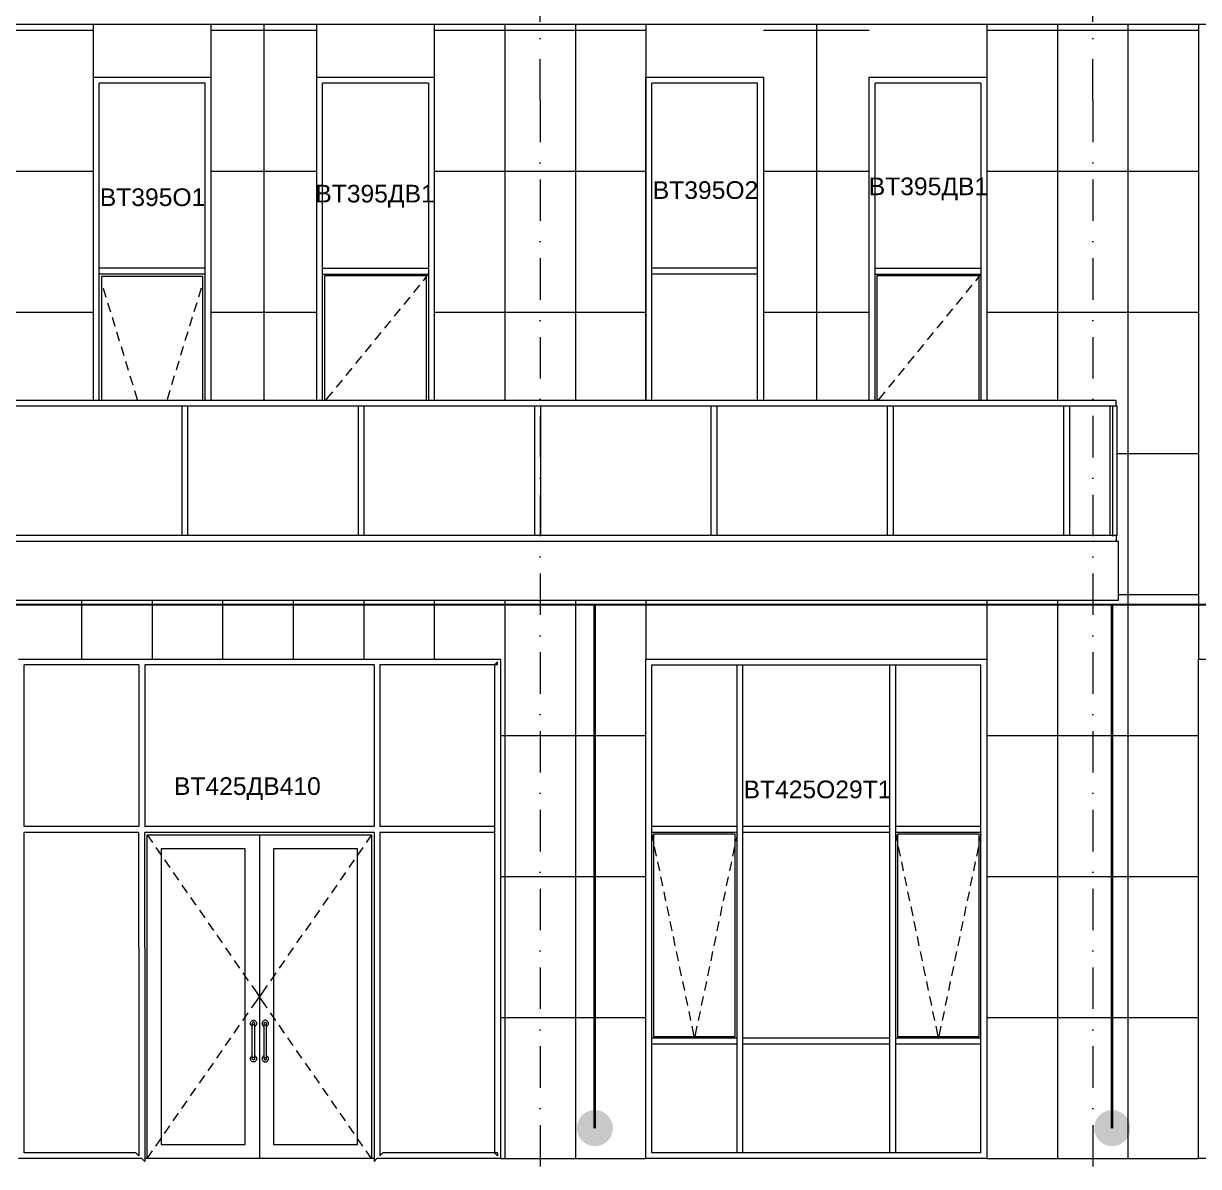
# Model space of a CAD drawing. Header units: millimetres. Extents: x 1499747 to 4230374, y -28481 to 441852.
# Drawn here: x 2544835 to 2554829, y 284846 to 294569 of the extents above; entities that cross this region are included whole.
import ezdxf
from ezdxf.xclip import XClip

# ---------------------------------------------------------------- set-up
doc = ezdxf.new("R2010")
doc.units = ezdxf.units.MM
doc.header["$MEASUREMENT"] = 0
doc.header["$XCLIPFRAME"] = 0
doc.linetypes.add('Штрихпунктирная', pattern=[670.277762, 352.777767, -176.388884, 0, -141.111112])
for name, color, linetype, lineweight in [('1 Фасад_42_Витраж где быссейн_Ном._пера__1_Ном._пера__7', 7, 'Continuous', 18), ('1 Фасад_42_Витражные окна_Ном._пера__1_Ном._пера__7', 7, 'Continuous', 18), ('1 Фасад_42_Витражные окна_Ном._пера__20_Ном._пера__1', 1, 'Continuous', 18), ('1 Фасад_42_Витражные окна_Ном._пера__92_Ном._пера__233', 233, 'Continuous', 18), ('1 Фасад_42_Выступы_Ном._пера__1_Ном._пера__7', 7, 'Continuous', 18), ('1 Фасад_42_Выступы_Ном._пера__62_Ном._пера__253', 252, 'Continuous', 18), ('1 Фасад_42_Отделка керамика_Ном._пера__19_Ном._пера__255', 255, 'Continuous', 18), ('1 Фасад_42_Отделка керамика_Ном._пера__1_Ном._пера__7', 7, 'Continuous', 18), ('1 Фасад_42_Сетка кладки_Ном._пера__62_Ном._пера__253', 252, 'Continuous', 18), ('1 Фасад_42_Элемент Модели - Оси_Ном._пера__2_Ном._пера__8', 8, 'Continuous', 18), ('Кабель 2x4mm', 200, 'Continuous', 30), ('Кабель 2х6 mm', 150, 'Continuous', 30)]:
    doc.layers.add(name, color=color, linetype=linetype, lineweight=lineweight)
doc.styles.add('СГЕНЕРИР_СТИЛЬ_2', font='arial.ttf')

# ---------------------------------------------------------------- blocks, each defined once
blk = doc.blocks.new('Чертеж_5_42', base_point=(1557140.5, 9891.3))
at = {"layer": '1 Фасад_42_Витраж где быссейн_Ном._пера__1_Ном._пера__7', "color": 252, "linetype": 'Continuous', "true_color": 0x939598}
for p, q in [((1540020.6, 16341.3), (1538520.6, 16341.3)), ((1539995.6, 16291.3), (1538545.6, 16291.3)), ((1540020.6, 16291.3), (1539995.6, 16291.3)), ((1539995.6, 15191.3), (1539995.6, 16291.3)), ((1541520.6, 16341.3), (1540020.6, 16341.3)), ((1540045.6, 16291.3), (1540020.6, 16291.3)), ((1541495.6, 16291.3), (1540045.6, 16291.3)), ((1540045.6, 15191.3), (1540045.6, 16291.3)), ((1541520.6, 16291.3), (1541495.6, 16291.3)), ((1541495.6, 15191.3), (1541495.6, 16291.3)), ((1543020.6, 16341.3), (1541520.6, 16341.3)), ((1541545.6, 16291.3), (1541520.6, 16291.3)), ((1542995.6, 16291.3), (1541545.6, 16291.3)), ((1541545.6, 15191.3), (1541545.6, 16291.3)), ((1543020.6, 16291.3), (1542995.6, 16291.3)), ((1542995.6, 15191.3), (1542995.6, 16291.3)), ((1544520.6, 16341.3), (1543020.6, 16341.3)), ((1543045.6, 16291.3), (1543020.6, 16291.3)), ((1544495.6, 16291.3), (1543045.6, 16291.3)), ((1543045.6, 15191.3), (1543045.6, 16291.3)), ((1544520.6, 16291.3), (1544495.6, 16291.3)), ((1544495.6, 15191.3), (1544495.6, 16291.3)), ((1546020.6, 16341.3), (1544520.6, 16341.3)), ((1544545.6, 16291.3), (1544520.6, 16291.3)), ((1545995.6, 16291.3), (1544545.6, 16291.3)), ((1544545.6, 15191.3), (1544545.6, 16291.3)), ((1546020.6, 16291.3), (1545995.6, 16291.3)), ((1545995.6, 15191.3), (1545995.6, 16291.3)), ((1547520.6, 16341.3), (1546020.6, 16341.3)), ((1546045.6, 16291.3), (1546020.6, 16291.3)), ((1547495.6, 16291.3), (1546045.6, 16291.3)), ((1546045.6, 15191.3), (1546045.6, 16291.3)), ((1547520.6, 16291.3), (1547495.6, 16291.3)), ((1547495.6, 15191.3), (1547495.6, 16291.3)), ((1547940.5, 16341.3), (1547520.6, 16341.3)), ((1547545.6, 16291.3), (1547520.6, 16291.3)), ((1547905.1, 16291.3), (1547545.6, 16291.3)), ((1547545.6, 15191.3), (1547545.6, 16291.3)), ((1547885.1, 16291.3), (1547885.1, 15191.3)), ((1547912.5, 16291.3), (1547905.1, 16291.3)), ((1547920, 16291.3), (1547912.5, 16291.3)), ((1547912.5, 15191.3), (1547912.5, 16291.3)), ((1547940.5, 16291.3), (1547920, 16291.3)), ((1547940.5, 16291.3), (1547940.5, 16341.3)), ((1547947.9, 16291.3), (1547940.5, 16291.3)), ((1547947.9, 15191.3), (1547947.9, 16291.3)), ((1539995.6, 15191.3), (1538545.6, 15191.3)), ((1540020.6, 15191.3), (1539995.6, 15191.3)), ((1540045.6, 15191.3), (1540020.6, 15191.3)), ((1541495.6, 15191.3), (1540045.6, 15191.3)), ((1541520.6, 15191.3), (1541495.6, 15191.3)), ((1541545.6, 15191.3), (1541520.6, 15191.3)), ((1542995.6, 15191.3), (1541545.6, 15191.3)), ((1543020.6, 15191.3), (1542995.6, 15191.3)), ((1543045.6, 15191.3), (1543020.6, 15191.3)), ((1544495.6, 15191.3), (1543045.6, 15191.3)), ((1544520.6, 15191.3), (1544495.6, 15191.3)), ((1544545.6, 15191.3), (1544520.6, 15191.3)), ((1545995.6, 15191.3), (1544545.6, 15191.3)), ((1546020.6, 15191.3), (1545995.6, 15191.3)), ((1546045.6, 15191.3), (1546020.6, 15191.3)), ((1547495.6, 15191.3), (1546045.6, 15191.3)), ((1547520.6, 15191.3), (1547495.6, 15191.3)), ((1547545.6, 15191.3), (1547520.6, 15191.3)), ((1547905.1, 15191.3), (1547545.6, 15191.3)), ((1547905.1, 15191.3), (1547912.5, 15191.3)), ((1547912.5, 15191.3), (1547920, 15191.3)), ((1547940.5, 15191.3), (1547920, 15191.3)), ((1547940.5, 15191.3), (1547940.5, 15141.3)), ((1547940.5, 15191.3), (1547947.9, 15191.3))]:
    blk.add_line(p, q, dxfattribs=at)
at = {"layer": '1 Фасад_42_Витражные окна_Ном._пера__1_Ном._пера__7', "color": 252, "linetype": 'Continuous', "true_color": 0x939598}
for p, q in [((1540190.9, 19041.3), (1539290.9, 19041.3)), ((1539290.9, 17466.3), (1539290.9, 19041.3)), ((1540190.9, 17466.3), (1540190.9, 19041.3)), ((1541231.6, 19041.3), (1541190.7, 19041.3)), ((1541190.7, 17466.3), (1541190.7, 19041.3)), ((1542090.7, 19041.3), (1541231.6, 19041.3)), ((1542090.7, 19041.3), (1542090.7, 17466.3)), ((1544890.1, 19041.3), (1543990.1, 19041.3)), ((1543990.1, 17466.3), (1543990.1, 19041.3)), ((1544890.1, 17466.3), (1544890.1, 19041.3)), ((1545931.1, 19041.3), (1545890.1, 19041.3)), ((1545890.1, 17466.3), (1545890.1, 19041.3)), ((1546790.1, 19041.3), (1545931.1, 19041.3)), ((1546790.1, 19041.3), (1546790.1, 17466.3)), ((1539290.9, 17441.3), (1539290.9, 17466.3)), ((1540190.9, 17466.3), (1539290.9, 17466.3)), ((1539290.9, 17416.3), (1539290.9, 17441.3)), ((1540190.9, 17416.3), (1539290.9, 17416.3)), ((1539290.9, 16341.3), (1539290.9, 17416.3)), ((1539310.9, 17396.3), (1539310.9, 16341.3)), ((1540170.9, 17396.3), (1539310.9, 17396.3)), ((1540170.9, 16341.3), (1540170.9, 17396.3)), ((1540190.9, 17441.3), (1540190.9, 17466.3)), ((1540190.9, 17416.3), (1540190.9, 17441.3)), ((1540190.9, 16341.3), (1540190.9, 17416.3)), ((1541190.7, 17441.3), (1541190.7, 17466.3)), ((1541190.7, 17466.3), (1541231.6, 17466.3)), ((1541190.7, 17416.3), (1541190.7, 17441.3)), ((1541190.7, 17416.3), (1541231.6, 17416.3)), ((1541190.7, 16341.3), (1541190.7, 17416.3)), ((1542075.7, 17401.3), (1541205.7, 17401.3)), ((1541205.7, 17401.3), (1541205.7, 16341.3)), ((1541231.6, 17466.3), (1542090.7, 17466.3)), ((1541231.6, 17416.3), (1542090.7, 17416.3)), ((1542075.7, 16341.3), (1542075.7, 17401.3)), ((1542090.7, 17466.3), (1542090.7, 17441.3)), ((1542090.7, 17441.3), (1542090.7, 17416.3)), ((1542090.7, 17416.3), (1542090.7, 16341.3)), ((1543990.1, 17441.3), (1543990.1, 17466.3)), ((1544890.1, 17466.3), (1543990.1, 17466.3)), ((1543990.1, 17416.3), (1543990.1, 17441.3)), ((1544890.1, 17416.3), (1543990.1, 17416.3)), ((1543990.1, 16341.3), (1543990.1, 17416.3)), ((1544890.1, 17441.3), (1544890.1, 17466.3)), ((1544890.1, 17416.3), (1544890.1, 17441.3)), ((1544890.1, 16341.3), (1544890.1, 17416.3)), ((1545890.1, 17441.3), (1545890.1, 17466.3)), ((1545890.1, 17466.3), (1545931.1, 17466.3)), ((1545890.1, 17416.3), (1545890.1, 17441.3)), ((1545890.1, 17416.3), (1545931.1, 17416.3)), ((1545890.1, 16341.3), (1545890.1, 17416.3)), ((1546775.1, 17401.3), (1545905.1, 17401.3)), ((1545905.1, 17401.3), (1545905.1, 16341.3)), ((1545931.1, 17466.3), (1546790.1, 17466.3)), ((1545931.1, 17416.3), (1546790.1, 17416.3)), ((1546775.1, 16341.3), (1546775.1, 17401.3)), ((1546790.1, 17466.3), (1546790.1, 17441.3)), ((1546790.1, 17441.3), (1546790.1, 17416.3)), ((1546790.1, 17416.3), (1546790.1, 16341.3)), ((1539398, 14091.3), (1538653, 14091.3)), ((1538653, 12716.3), (1538653, 14091.3)), ((1539628, 14091.3), (1539398, 14091.3)), ((1539628, 14091.3), (1539628, 12716.3)), ((1539678, 14091.3), (1539678, 12716.3)), ((1540218, 14091.3), (1539678, 14091.3)), ((1541038, 14091.3), (1540218, 14091.3)), ((1541628, 14091.3), (1541038, 14091.3)), ((1541628, 14091.3), (1541628, 12716.3)), ((1541678, 14091.3), (1541678, 12716.3)), ((1541858, 14091.3), (1541678, 14091.3)), ((1542653, 14091.3), (1541858, 14091.3)), ((1542653, 14091.3), (1542678, 14116.3)), ((1542678, 14091.3), (1542653, 14091.3)), ((1542653, 14091.3), (1542653, 12716.3)), ((1542678, 14091.3), (1542678, 14116.3)), ((1543990.5, 13191.3), (1543990.5, 14091.3)), ((1543990.5, 14091.3), (1544715.5, 14091.3)), ((1544715.5, 14091.3), (1544740.5, 14091.3)), ((1544715.5, 13191.3), (1544715.5, 14091.3)), ((1544740.5, 14091.3), (1544765.5, 14091.3)), ((1544765.5, 14091.3), (1545390.5, 14091.3)), ((1544765.5, 13191.3), (1544765.5, 14091.3)), ((1545390.5, 14091.3), (1546015.5, 14091.3)), ((1546015.5, 13191.3), (1546015.5, 14091.3)), ((1546015.5, 14091.3), (1546040.5, 14091.3)), ((1546040.5, 14091.3), (1546065.5, 14091.3)), ((1546065.5, 14091.3), (1546790.5, 14091.3)), ((1546065.5, 13191.3), (1546065.5, 14091.3)), ((1546790.5, 13191.3), (1546790.5, 14091.3)), ((1543990.5, 12716.3), (1543990.5, 13191.3)), ((1544715.5, 12716.3), (1544715.5, 13191.3)), ((1544765.5, 12716.3), (1544765.5, 13191.3)), ((1546015.5, 12716.3), (1546015.5, 13191.3)), ((1546065.5, 12716.3), (1546065.5, 13191.3)), ((1546790.5, 12716.3), (1546790.5, 13191.3)), ((1539398, 12716.3), (1538653, 12716.3)), ((1539628, 12716.3), (1539398, 12716.3)), ((1540218, 12716.3), (1539678, 12716.3)), ((1541038, 12716.3), (1540218, 12716.3)), ((1541628, 12716.3), (1541038, 12716.3)), ((1541858, 12716.3), (1541678, 12716.3)), ((1542653, 12716.3), (1541858, 12716.3)), ((1542653, 12716.3), (1542653, 12691.3)), ((1543990.5, 12691.3), (1543990.5, 12716.3)), ((1544715.5, 12716.3), (1543990.5, 12716.3)), ((1544715.5, 12691.3), (1544715.5, 12716.3)), ((1544765.5, 12691.3), (1544765.5, 12716.3)), ((1545390.5, 12716.3), (1544765.5, 12716.3)), ((1546015.5, 12716.3), (1545390.5, 12716.3)), ((1546015.5, 12691.3), (1546015.5, 12716.3)), ((1546065.5, 12691.3), (1546065.5, 12716.3)), ((1546790.5, 12716.3), (1546065.5, 12716.3)), ((1546790.5, 12691.3), (1546790.5, 12716.3)), ((1538653, 12156.3), (1538653, 12666.3)), ((1539398, 12666.3), (1538653, 12666.3)), ((1539628, 12666.3), (1539398, 12666.3)), ((1539628, 12156.3), (1539628, 12666.3)), ((1539678, 12156.3), (1539678, 12666.3)), ((1540218, 12666.3), (1539678, 12666.3)), ((1539698, 9891.3), (1539698, 12646.3)), ((1539698, 12646.3), (1540653, 12646.3)), ((1541038, 12666.3), (1540218, 12666.3)), ((1540653, 12646.3), (1540653, 9891.3)), ((1540653, 12646.3), (1541608, 12646.3)), ((1541628, 12666.3), (1541038, 12666.3)), ((1541608, 12646.3), (1541608, 9891.3)), ((1541628, 12666.3), (1541628, 12156.3)), ((1541678, 12666.3), (1541678, 12156.3)), ((1541858, 12666.3), (1541678, 12666.3)), ((1542653, 12666.3), (1541858, 12666.3)), ((1542653, 12691.3), (1542653, 12666.3)), ((1542653, 12666.3), (1542653, 12156.3)), ((1543990.5, 12666.3), (1543990.5, 12691.3)), ((1544715.5, 12666.3), (1543990.5, 12666.3)), ((1543990.5, 12291.3), (1543990.5, 12666.3)), ((1544700.5, 12651.3), (1544005.5, 12651.3)), ((1544005.5, 12651.3), (1544005.5, 10931.3)), ((1544700.5, 10931.3), (1544700.5, 12651.3)), ((1544715.5, 12291.3), (1544715.5, 12691.3)), ((1544765.5, 12666.3), (1544765.5, 12691.3)), ((1545390.5, 12666.3), (1544765.5, 12666.3)), ((1544765.5, 12291.3), (1544765.5, 12666.3)), ((1546015.5, 12666.3), (1545390.5, 12666.3)), ((1546015.5, 12666.3), (1546015.5, 12691.3)), ((1546015.5, 12291.3), (1546015.5, 12666.3)), ((1546065.5, 12666.3), (1546065.5, 12691.3)), ((1546790.5, 12666.3), (1546065.5, 12666.3)), ((1546065.5, 12291.3), (1546065.5, 12666.3)), ((1546775.5, 12651.3), (1546080.5, 12651.3)), ((1546080.5, 12651.3), (1546080.5, 10931.3)), ((1546775.5, 10931.3), (1546775.5, 12651.3)), ((1546790.5, 12666.3), (1546790.5, 12691.3)), ((1546790.5, 12291.3), (1546790.5, 12666.3)), ((1539818, 12526.3), (1539818, 10011.3)), ((1540533, 12526.3), (1539818, 12526.3)), ((1540533, 10011.3), (1540533, 12526.3)), ((1541488, 12526.3), (1540773, 12526.3)), ((1540773, 12526.3), (1540773, 10011.3)), ((1541488, 10011.3), (1541488, 12526.3)), ((1543990.5, 10891.3), (1543990.5, 12291.3)), ((1544715.5, 10916.3), (1544715.5, 12291.3)), ((1544765.5, 10916.3), (1544765.5, 12291.3)), ((1546015.5, 10916.3), (1546015.5, 12291.3)), ((1546065.5, 10916.3), (1546065.5, 12291.3)), ((1546790.5, 10916.3), (1546790.5, 12291.3)), ((1538653, 11686.3), (1538653, 12156.3)), ((1539628, 11686.3), (1539628, 12156.3)), ((1539678, 11686.3), (1539678, 12156.3)), ((1541628, 12156.3), (1541628, 11686.3)), ((1541678, 12156.3), (1541678, 11686.3)), ((1542653, 12156.3), (1542653, 11686.3)), ((1538653, 10396.3), (1538653, 11686.3)), ((1539628, 11686.3), (1539628, 10396.3)), ((1539678, 11686.3), (1539678, 10396.3)), ((1541628, 11686.3), (1541628, 10396.3)), ((1541678, 11686.3), (1541678, 10396.3)), ((1542653, 11686.3), (1542653, 10396.3)), ((1540576, 11041.3), (1540576.4, 11046)), ((1540576.4, 11036.6), (1540576, 11041.3)), ((1540576.4, 11046), (1540577.6, 11050.5)), ((1540577.6, 11032), (1540576.4, 11036.6)), ((1540577.6, 11050.5), (1540579.6, 11054.8)), ((1540579.6, 11027.8), (1540577.6, 11032)), ((1540579.6, 11054.8), (1540582.3, 11058.6)), ((1540582.3, 11023.9), (1540579.6, 11027.8)), ((1540582.3, 11058.6), (1540585.6, 11062)), ((1540585.6, 11020.6), (1540582.3, 11023.9)), ((1540585.6, 11062), (1540589.5, 11064.7)), ((1540589.5, 11017.9), (1540585.6, 11020.6)), ((1540589.5, 11064.7), (1540593.7, 11066.6)), ((1540593, 11016.3), (1540589.5, 11017.9)), ((1540593.1, 11043), (1540593, 11041.3)), ((1540593, 11026.3), (1540593, 11041.3)), ((1540593, 10756.3), (1540593, 11026.3)), ((1540593.6, 11044.7), (1540593.1, 11043)), ((1540594.3, 11046.3), (1540593.6, 11044.7)), ((1540594.3, 11028.3), (1540593.6, 11027.7)), ((1540593.7, 11066.6), (1540598.3, 11067.9)), ((1540595.3, 11047.7), (1540594.3, 11046.3)), ((1540595.3, 11028.9), (1540594.3, 11028.3)), ((1540596.5, 11048.9), (1540595.3, 11047.7)), ((1540596.5, 11029.4), (1540595.3, 11028.9)), ((1540598, 11049.9), (1540596.5, 11048.9)), ((1540598, 11029.9), (1540596.5, 11029.4)), ((1540599.5, 11050.7), (1540598, 11049.9)), ((1540599.5, 11030.2), (1540598, 11029.9)), ((1540598.3, 11067.9), (1540603, 11068.3)), ((1540601.2, 11051.1), (1540599.5, 11050.7)), ((1540601.2, 11030.4), (1540599.5, 11030.2)), ((1540603, 11051.3), (1540601.2, 11051.1)), ((1540603, 11030.4), (1540601.2, 11030.4)), ((1540603, 11068.3), (1540607.6, 11067.9)), ((1540604.7, 11051.1), (1540603, 11051.3)), ((1540604.7, 11030.4), (1540603, 11030.4)), ((1540606.4, 11050.7), (1540604.7, 11051.1)), ((1540606.4, 11030.2), (1540604.7, 11030.4)), ((1540608, 11049.9), (1540606.4, 11050.7)), ((1540608, 11029.9), (1540606.4, 11030.2)), ((1540607.6, 11067.9), (1540612.2, 11066.6)), ((1540609.4, 11048.9), (1540608, 11049.9)), ((1540609.4, 11029.4), (1540608, 11029.9)), ((1540610.6, 11047.7), (1540609.4, 11048.9)), ((1540610.6, 11028.9), (1540609.4, 11029.4)), ((1540611.6, 11046.3), (1540610.6, 11047.7)), ((1540611.6, 11028.3), (1540610.6, 11028.9)), ((1540612.4, 11044.7), (1540611.6, 11046.3)), ((1540612.4, 11027.7), (1540611.6, 11028.3)), ((1540612.2, 11066.6), (1540616.5, 11064.7)), ((1540612.8, 11043), (1540612.4, 11044.7)), ((1540613, 11041.3), (1540612.8, 11043)), ((1540613, 11026.3), (1540613, 11041.3)), ((1540613, 10756.3), (1540613, 11026.3)), ((1540616.5, 11017.9), (1540613, 11016.3)), ((1540616.5, 11064.7), (1540620.3, 11062)), ((1540620.3, 11020.6), (1540616.5, 11017.9)), ((1540620.3, 11062), (1540623.6, 11058.6)), ((1540623.6, 11023.9), (1540620.3, 11020.6)), ((1540623.6, 11058.6), (1540626.3, 11054.8)), ((1540626.3, 11027.8), (1540623.6, 11023.9)), ((1540626.3, 11054.8), (1540628.3, 11050.5)), ((1540628.3, 11032), (1540626.3, 11027.8)), ((1540628.3, 11050.5), (1540629.5, 11046)), ((1540629.5, 11036.6), (1540628.3, 11032)), ((1540629.5, 11046), (1540630, 11041.3)), ((1540630, 11041.3), (1540629.5, 11036.6)), ((1540676.4, 11046), (1540676, 11041.3)), ((1540676, 11041.3), (1540676.4, 11036.6)), ((1540677.6, 11050.5), (1540676.4, 11046)), ((1540676.4, 11036.6), (1540677.6, 11032)), ((1540679.6, 11054.8), (1540677.6, 11050.5)), ((1540677.6, 11032), (1540679.6, 11027.8)), ((1540682.3, 11058.6), (1540679.6, 11054.8)), ((1540679.6, 11027.8), (1540682.3, 11023.9)), ((1540685.6, 11062), (1540682.3, 11058.6)), ((1540682.3, 11023.9), (1540685.6, 11020.6)), ((1540689.5, 11064.7), (1540685.6, 11062)), ((1540685.6, 11020.6), (1540689.5, 11017.9)), ((1540693.7, 11066.6), (1540689.5, 11064.7)), ((1540689.5, 11017.9), (1540693, 11016.3)), ((1540693, 11041.3), (1540693.1, 11043)), ((1540693, 11026.3), (1540693, 11041.3)), ((1540693, 10756.3), (1540693, 11026.3)), ((1540693.1, 11043), (1540693.6, 11044.7)), ((1540693.6, 11044.7), (1540694.3, 11046.3)), ((1540693.6, 11027.7), (1540694.3, 11028.3)), ((1540698.3, 11067.9), (1540693.7, 11066.6)), ((1540694.3, 11046.3), (1540695.3, 11047.7)), ((1540694.3, 11028.3), (1540695.3, 11028.9)), ((1540695.3, 11047.7), (1540696.5, 11048.9)), ((1540695.3, 11028.9), (1540696.5, 11029.4)), ((1540696.5, 11048.9), (1540698, 11049.9)), ((1540696.5, 11029.4), (1540698, 11029.9)), ((1540698, 11049.9), (1540699.5, 11050.7)), ((1540698, 11029.9), (1540699.5, 11030.2)), ((1540703, 11068.3), (1540698.3, 11067.9)), ((1540699.5, 11050.7), (1540701.2, 11051.1)), ((1540699.5, 11030.2), (1540701.2, 11030.4)), ((1540701.2, 11051.1), (1540703, 11051.3)), ((1540701.2, 11030.4), (1540703, 11030.4)), ((1540707.6, 11067.9), (1540703, 11068.3)), ((1540703, 11051.3), (1540704.7, 11051.1)), ((1540703, 11030.4), (1540704.7, 11030.4)), ((1540704.7, 11051.1), (1540706.4, 11050.7)), ((1540704.7, 11030.4), (1540706.4, 11030.2)), ((1540706.4, 11050.7), (1540708, 11049.9)), ((1540706.4, 11030.2), (1540708, 11029.9)), ((1540712.2, 11066.6), (1540707.6, 11067.9)), ((1540708, 11049.9), (1540709.4, 11048.9)), ((1540708, 11029.9), (1540709.4, 11029.4)), ((1540709.4, 11048.9), (1540710.6, 11047.7)), ((1540709.4, 11029.4), (1540710.6, 11028.9)), ((1540710.6, 11047.7), (1540711.6, 11046.3)), ((1540710.6, 11028.9), (1540711.6, 11028.3)), ((1540711.6, 11046.3), (1540712.4, 11044.7)), ((1540711.6, 11028.3), (1540712.4, 11027.7)), ((1540716.5, 11064.7), (1540712.2, 11066.6)), ((1540712.4, 11044.7), (1540712.8, 11043)), ((1540712.8, 11043), (1540713, 11041.3)), ((1540713, 11026.3), (1540713, 11041.3)), ((1540713, 10756.3), (1540713, 11026.3)), ((1540713, 11016.3), (1540716.5, 11017.9)), ((1540720.3, 11062), (1540716.5, 11064.7)), ((1540716.5, 11017.9), (1540720.3, 11020.6)), ((1540723.6, 11058.6), (1540720.3, 11062)), ((1540720.3, 11020.6), (1540723.6, 11023.9)), ((1540726.3, 11054.8), (1540723.6, 11058.6)), ((1540723.6, 11023.9), (1540726.3, 11027.8)), ((1540728.3, 11050.5), (1540726.3, 11054.8)), ((1540726.3, 11027.8), (1540728.3, 11032)), ((1540729.5, 11046), (1540728.3, 11050.5)), ((1540728.3, 11032), (1540729.5, 11036.6)), ((1540730, 11041.3), (1540729.5, 11046)), ((1540729.5, 11036.6), (1540730, 11041.3)), ((1544715.5, 10916.3), (1543990.5, 10916.3)), ((1544005.5, 10931.3), (1544700.5, 10931.3)), ((1544715.5, 10891.3), (1544715.5, 10916.3)), ((1544765.5, 10891.3), (1544765.5, 10916.3)), ((1545390.5, 10916.3), (1544765.5, 10916.3)), ((1546015.5, 10916.3), (1545390.5, 10916.3)), ((1546015.5, 10891.3), (1546015.5, 10916.3)), ((1546065.5, 10891.3), (1546065.5, 10916.3)), ((1546790.5, 10916.3), (1546065.5, 10916.3)), ((1546080.5, 10931.3), (1546775.5, 10931.3)), ((1546790.5, 10891.3), (1546790.5, 10916.3)), ((1543990.5, 9941.3), (1543990.5, 10891.3)), ((1544715.5, 10866.3), (1543990.5, 10866.3)), ((1544715.5, 10866.3), (1544715.5, 10891.3)), ((1544715.5, 9941.3), (1544715.5, 10866.3)), ((1544765.5, 10866.3), (1544765.5, 10891.3)), ((1544765.5, 9941.3), (1544765.5, 10866.3)), ((1545390.5, 10866.3), (1544765.5, 10866.3)), ((1546015.5, 10866.3), (1545390.5, 10866.3)), ((1546015.5, 10866.3), (1546015.5, 10891.3)), ((1546015.5, 9941.3), (1546015.5, 10866.3)), ((1546065.5, 10866.3), (1546065.5, 10891.3)), ((1546065.5, 9941.3), (1546065.5, 10866.3)), ((1546790.5, 10866.3), (1546065.5, 10866.3)), ((1546790.5, 10866.3), (1546790.5, 10891.3)), ((1546790.5, 9941.3), (1546790.5, 10866.3)), ((1540576, 10741.3), (1540576.4, 10746)), ((1540576.4, 10736.6), (1540576, 10741.3)), ((1540576.4, 10746), (1540577.6, 10750.5)), ((1540577.6, 10732), (1540576.4, 10736.6)), ((1540577.6, 10750.5), (1540579.6, 10754.8)), ((1540579.6, 10727.8), (1540577.6, 10732)), ((1540579.6, 10754.8), (1540582.3, 10758.6)), ((1540582.3, 10723.9), (1540579.6, 10727.8)), ((1540582.3, 10758.6), (1540585.6, 10762)), ((1540585.6, 10720.6), (1540582.3, 10723.9)), ((1540585.6, 10762), (1540589.5, 10764.7)), ((1540589.5, 10717.9), (1540585.6, 10720.6)), ((1540589.5, 10764.7), (1540593, 10766.3)), ((1540593.7, 10715.9), (1540589.5, 10717.9)), ((1540593, 10741.3), (1540593, 10756.3)), ((1540593.1, 10739.5), (1540593, 10741.3)), ((1540593.6, 10737.9), (1540593.1, 10739.5)), ((1540594.3, 10754.2), (1540593.6, 10754.9)), ((1540594.3, 10736.3), (1540593.6, 10737.9)), ((1540598.3, 10714.7), (1540593.7, 10715.9)), ((1540595.3, 10753.6), (1540594.3, 10754.2)), ((1540595.3, 10734.8), (1540594.3, 10736.3)), ((1540596.5, 10753.1), (1540595.3, 10753.6)), ((1540596.5, 10733.6), (1540595.3, 10734.8)), ((1540598, 10752.7), (1540596.5, 10753.1)), ((1540598, 10732.6), (1540596.5, 10733.6)), ((1540599.5, 10752.4), (1540598, 10752.7)), ((1540599.5, 10731.9), (1540598, 10732.6)), ((1540603, 10714.3), (1540598.3, 10714.7)), ((1540601.2, 10752.2), (1540599.5, 10752.4)), ((1540601.2, 10731.4), (1540599.5, 10731.9)), ((1540603, 10752.1), (1540601.2, 10752.2)), ((1540603, 10731.3), (1540601.2, 10731.4)), ((1540604.7, 10752.2), (1540603, 10752.1)), ((1540604.7, 10731.4), (1540603, 10731.3)), ((1540607.6, 10714.7), (1540603, 10714.3)), ((1540606.4, 10752.4), (1540604.7, 10752.2)), ((1540606.4, 10731.9), (1540604.7, 10731.4)), ((1540608, 10752.7), (1540606.4, 10752.4)), ((1540608, 10732.6), (1540606.4, 10731.9)), ((1540612.2, 10715.9), (1540607.6, 10714.7)), ((1540609.4, 10753.1), (1540608, 10752.7)), ((1540609.4, 10733.6), (1540608, 10732.6)), ((1540610.6, 10753.6), (1540609.4, 10753.1)), ((1540610.6, 10734.8), (1540609.4, 10733.6)), ((1540611.6, 10754.2), (1540610.6, 10753.6)), ((1540611.6, 10736.3), (1540610.6, 10734.8)), ((1540612.4, 10754.9), (1540611.6, 10754.2)), ((1540612.4, 10737.9), (1540611.6, 10736.3)), ((1540616.5, 10717.9), (1540612.2, 10715.9)), ((1540612.8, 10739.5), (1540612.4, 10737.9)), ((1540613, 10741.3), (1540612.8, 10739.5)), ((1540613, 10766.3), (1540616.5, 10764.7)), ((1540613, 10741.3), (1540613, 10756.3)), ((1540616.5, 10764.7), (1540620.3, 10762)), ((1540620.3, 10720.6), (1540616.5, 10717.9)), ((1540620.3, 10762), (1540623.6, 10758.6)), ((1540623.6, 10723.9), (1540620.3, 10720.6)), ((1540623.6, 10758.6), (1540626.3, 10754.8)), ((1540626.3, 10727.8), (1540623.6, 10723.9)), ((1540626.3, 10754.8), (1540628.3, 10750.5)), ((1540628.3, 10732), (1540626.3, 10727.8)), ((1540628.3, 10750.5), (1540629.5, 10746)), ((1540629.5, 10736.6), (1540628.3, 10732)), ((1540629.5, 10746), (1540630, 10741.3)), ((1540630, 10741.3), (1540629.5, 10736.6)), ((1540676.4, 10746), (1540676, 10741.3)), ((1540676, 10741.3), (1540676.4, 10736.6)), ((1540677.6, 10750.5), (1540676.4, 10746)), ((1540676.4, 10736.6), (1540677.6, 10732)), ((1540679.6, 10754.8), (1540677.6, 10750.5)), ((1540677.6, 10732), (1540679.6, 10727.8)), ((1540682.3, 10758.6), (1540679.6, 10754.8)), ((1540679.6, 10727.8), (1540682.3, 10723.9)), ((1540685.6, 10762), (1540682.3, 10758.6)), ((1540682.3, 10723.9), (1540685.6, 10720.6)), ((1540689.5, 10764.7), (1540685.6, 10762)), ((1540685.6, 10720.6), (1540689.5, 10717.9)), ((1540693, 10766.3), (1540689.5, 10764.7)), ((1540689.5, 10717.9), (1540693.7, 10715.9)), ((1540693, 10741.3), (1540693, 10756.3)), ((1540693, 10741.3), (1540693.1, 10739.5)), ((1540693.1, 10739.5), (1540693.6, 10737.9)), ((1540693.6, 10754.9), (1540694.3, 10754.2)), ((1540693.6, 10737.9), (1540694.3, 10736.3)), ((1540693.7, 10715.9), (1540698.3, 10714.7)), ((1540694.3, 10754.2), (1540695.3, 10753.6)), ((1540694.3, 10736.3), (1540695.3, 10734.8)), ((1540695.3, 10753.6), (1540696.5, 10753.1)), ((1540695.3, 10734.8), (1540696.5, 10733.6)), ((1540696.5, 10753.1), (1540698, 10752.7)), ((1540696.5, 10733.6), (1540698, 10732.6)), ((1540698, 10752.7), (1540699.5, 10752.4)), ((1540698, 10732.6), (1540699.5, 10731.9)), ((1540698.3, 10714.7), (1540703, 10714.3)), ((1540699.5, 10752.4), (1540701.2, 10752.2)), ((1540699.5, 10731.9), (1540701.2, 10731.4)), ((1540701.2, 10752.2), (1540703, 10752.1)), ((1540701.2, 10731.4), (1540703, 10731.3)), ((1540703, 10752.1), (1540704.7, 10752.2)), ((1540703, 10731.3), (1540704.7, 10731.4)), ((1540703, 10714.3), (1540707.6, 10714.7)), ((1540704.7, 10752.2), (1540706.4, 10752.4)), ((1540704.7, 10731.4), (1540706.4, 10731.9)), ((1540706.4, 10752.4), (1540708, 10752.7)), ((1540706.4, 10731.9), (1540708, 10732.6)), ((1540707.6, 10714.7), (1540712.2, 10715.9)), ((1540708, 10752.7), (1540709.4, 10753.1)), ((1540708, 10732.6), (1540709.4, 10733.6)), ((1540709.4, 10753.1), (1540710.6, 10753.6)), ((1540709.4, 10733.6), (1540710.6, 10734.8)), ((1540710.6, 10753.6), (1540711.6, 10754.2)), ((1540710.6, 10734.8), (1540711.6, 10736.3)), ((1540711.6, 10754.2), (1540712.4, 10754.9)), ((1540711.6, 10736.3), (1540712.4, 10737.9)), ((1540712.2, 10715.9), (1540716.5, 10717.9)), ((1540712.4, 10737.9), (1540712.8, 10739.5)), ((1540712.8, 10739.5), (1540713, 10741.3)), ((1540716.5, 10764.7), (1540713, 10766.3)), ((1540713, 10741.3), (1540713, 10756.3)), ((1540720.3, 10762), (1540716.5, 10764.7)), ((1540716.5, 10717.9), (1540720.3, 10720.6)), ((1540723.6, 10758.6), (1540720.3, 10762)), ((1540720.3, 10720.6), (1540723.6, 10723.9)), ((1540726.3, 10754.8), (1540723.6, 10758.6)), ((1540723.6, 10723.9), (1540726.3, 10727.8)), ((1540728.3, 10750.5), (1540726.3, 10754.8)), ((1540726.3, 10727.8), (1540728.3, 10732)), ((1540729.5, 10746), (1540728.3, 10750.5)), ((1540728.3, 10732), (1540729.5, 10736.6)), ((1540730, 10741.3), (1540729.5, 10746)), ((1540729.5, 10736.6), (1540730, 10741.3)), ((1538653, 9941.3), (1538653, 10396.3)), ((1539628, 10396.3), (1539628, 9916.3)), ((1539678, 10396.3), (1539678, 9866.3)), ((1541628, 10396.3), (1541628, 9866.3)), ((1541678, 10396.3), (1541678, 9916.3)), ((1542653, 10396.3), (1542653, 9941.3)), ((1539818, 10011.3), (1540533, 10011.3)), ((1540773, 10011.3), (1541488, 10011.3)), ((1539398, 9941.3), (1538653, 9941.3)), ((1539603, 9941.3), (1539398, 9941.3)), ((1539603, 9941.3), (1539628, 9916.3)), ((1539628, 9926.3), (1539618, 9926.3)), ((1541678, 9916.3), (1541703, 9941.3)), ((1541688, 9926.3), (1541678, 9926.3)), ((1541858, 9941.3), (1541703, 9941.3)), ((1542653, 9941.3), (1541858, 9941.3)), ((1542678, 9941.3), (1542653, 9941.3)), ((1542678, 9916.3), (1542653, 9941.3)), ((1542678, 9941.3), (1542678, 9916.3)), ((1544715.5, 9941.3), (1543990.5, 9941.3)), ((1544740.5, 9941.3), (1544715.5, 9941.3)), ((1544765.5, 9941.3), (1544740.5, 9941.3)), ((1545390.5, 9941.3), (1544765.5, 9941.3)), ((1546040.5, 9941.3), (1545390.5, 9941.3)), ((1546790.5, 9941.3), (1546040.5, 9941.3)), ((1539398, 9891.3), (1538603, 9891.3)), ((1539653, 9891.3), (1539398, 9891.3)), ((1539678, 9866.3), (1539653, 9891.3)), ((1539698, 9891.3), (1539678, 9891.3)), ((1540653, 9891.3), (1539698, 9891.3)), ((1541608, 9891.3), (1540653, 9891.3)), ((1541628, 9891.3), (1541608, 9891.3)), ((1541653, 9891.3), (1541628, 9866.3)), ((1541858, 9891.3), (1541653, 9891.3)), ((1542678, 9891.3), (1541858, 9891.3)), ((1542703, 9891.3), (1542678, 9891.3)), ((1544740.5, 9891.3), (1543940.5, 9891.3)), ((1545390.5, 9891.3), (1544740.5, 9891.3)), ((1546040.5, 9891.3), (1545390.5, 9891.3)), ((1546840.5, 9891.3), (1546040.5, 9891.3)), ((1549365.5, 9891.3), (1548640.5, 9891.3))]:
    blk.add_line(p, q, dxfattribs=at)
at = {"layer": '1 Фасад_42_Витражные окна_Ном._пера__92_Ном._пера__233', "color": 252, "linetype": 'Continuous', "true_color": 0x939598}
for p, q in [((1542075.7, 17396.8), (1542045.1, 17359.3)), ((1542090.7, 17415.1), (1542075.7, 17396.8)), ((1546775.1, 17396.8), (1546744.5, 17359.3)), ((1546790.1, 17415.1), (1546775.1, 17396.8)), ((1539324, 17297), (1539347.4, 17220.5)), ((1540157.8, 17297), (1540134.4, 17220.5)), ((1542013.5, 17320.6), (1541962.9, 17258.6)), ((1546712.9, 17320.6), (1546662.3, 17258.6)), ((1541931.3, 17219.8), (1541880.7, 17157.9)), ((1546630.7, 17219.8), (1546580.1, 17157.9)), ((1539362, 17172.7), (1539385.5, 17096.2)), ((1540119.7, 17172.7), (1540096.3, 17096.2)), ((1541849.1, 17119.1), (1541798.5, 17057.1)), ((1546548.5, 17119.1), (1546497.9, 17057.1)), ((1539400.1, 17048.4), (1539423.6, 16971.9)), ((1540081.6, 17048.4), (1540058.2, 16971.9)), ((1541766.9, 17018.4), (1541716.3, 16956.4)), ((1546466.3, 17018.4), (1546415.7, 16956.4)), ((1539438.2, 16924.1), (1539461.6, 16847.6)), ((1540043.5, 16924.1), (1540020.1, 16847.6)), ((1541684.7, 16917.7), (1541634.1, 16855.7)), ((1546384.1, 16917.7), (1546333.5, 16855.7)), ((1539476.3, 16799.8), (1539499.7, 16723.3)), ((1540005.5, 16799.8), (1539982, 16723.3)), ((1541602.5, 16817), (1541551.9, 16755)), ((1546301.9, 16817), (1546251.4, 16755)), ((1541520.3, 16716.3), (1541469.7, 16654.3)), ((1546219.7, 16716.3), (1546169.2, 16654.3)), ((1539514.4, 16675.5), (1539537.8, 16599)), ((1539967.4, 16675.5), (1539943.9, 16599)), ((1541438.1, 16615.6), (1541387.5, 16553.6)), ((1546137.5, 16615.6), (1546087, 16553.6)), ((1539552.5, 16551.2), (1539575.9, 16474.7)), ((1539929.3, 16551.2), (1539905.8, 16474.7)), ((1541355.9, 16514.8), (1541305.3, 16452.9)), ((1546055.3, 16514.8), (1546004.8, 16452.9)), ((1539590.5, 16426.9), (1539614, 16350.4)), ((1539891.2, 16426.9), (1539867.8, 16350.4)), ((1541273.7, 16414.1), (1541236.3, 16368.3)), ((1545973.1, 16414.1), (1545935.7, 16368.3)), ((1541236.3, 16368.3), (1541214.2, 16341.3)), ((1545935.7, 16368.3), (1545913.7, 16341.3)), ((1539698, 12646.3), (1539743.5, 12580.5)), ((1541608, 12646.3), (1541562.4, 12580.5)), ((1543990.5, 12647.3), (1544001.8, 12593)), ((1544715.5, 12647.3), (1544704.1, 12593)), ((1546065.5, 12647.3), (1546076.8, 12593)), ((1546790.5, 12647.3), (1546779.1, 12593)), ((1539772, 12539.4), (1539817.6, 12473.7)), ((1541533.9, 12539.4), (1541488.3, 12473.7)), ((1544012, 12544), (1544028.4, 12465.7)), ((1544693.9, 12544), (1544677.5, 12465.7)), ((1546087, 12544), (1546103.4, 12465.7)), ((1546768.9, 12544), (1546752.5, 12465.7)), ((1539846.1, 12432.6), (1539891.7, 12366.9)), ((1541459.8, 12432.6), (1541414.2, 12366.9)), ((1544038.6, 12416.8), (1544055, 12338.5)), ((1544667.3, 12416.8), (1544651, 12338.5)), ((1546113.6, 12416.8), (1546130, 12338.5)), ((1546742.3, 12416.8), (1546726, 12338.5)), ((1539920.2, 12325.8), (1539965.7, 12260)), ((1541385.8, 12325.8), (1541340.2, 12260)), ((1539994.2, 12218.9), (1540039.8, 12153.2)), ((1541311.7, 12218.9), (1541266.1, 12153.2)), ((1544065.2, 12289.5), (1544081.5, 12211.2)), ((1544640.7, 12289.5), (1544624.4, 12211.2)), ((1546140.2, 12289.5), (1546156.5, 12211.2)), ((1546715.7, 12289.5), (1546699.4, 12211.2)), ((1540068.3, 12112.1), (1540113.9, 12046.3)), ((1541237.6, 12112.1), (1541192, 12046.3)), ((1544091.7, 12162.3), (1544108.1, 12083.9)), ((1544614.2, 12162.3), (1544597.8, 12083.9)), ((1546166.7, 12162.3), (1546183.1, 12083.9)), ((1546689.2, 12162.3), (1546672.8, 12083.9)), ((1540142.4, 12005.3), (1540187.9, 11939.5)), ((1541163.6, 12005.3), (1541118, 11939.5)), ((1544118.3, 12035), (1544134.7, 11956.7)), ((1544587.6, 12035), (1544571.2, 11956.7)), ((1546193.3, 12035), (1546209.7, 11956.7)), ((1546662.6, 12035), (1546646.2, 11956.7)), ((1540216.4, 11898.4), (1540262, 11832.7)), ((1541089.5, 11898.4), (1541043.9, 11832.7)), ((1544144.9, 11907.7), (1544161.2, 11829.4)), ((1544561, 11907.7), (1544544.7, 11829.4)), ((1546219.9, 11907.7), (1546236.2, 11829.4)), ((1546636, 11907.7), (1546619.7, 11829.4)), ((1540290.5, 11791.6), (1540336.1, 11725.8)), ((1541015.4, 11791.6), (1540969.8, 11725.8)), ((1544171.5, 11780.5), (1544187.8, 11702.2)), ((1544534.5, 11780.5), (1544518.1, 11702.2)), ((1546246.5, 11780.5), (1546262.8, 11702.2)), ((1546609.5, 11780.5), (1546593.1, 11702.2)), ((1540364.6, 11684.7), (1540410.1, 11619)), ((1540941.3, 11684.7), (1540895.8, 11619)), ((1544198, 11653.2), (1544214.4, 11574.9)), ((1544507.9, 11653.2), (1544491.5, 11574.9)), ((1546273, 11653.2), (1546289.4, 11574.9)), ((1546582.9, 11653.2), (1546566.5, 11574.9)), ((1540438.6, 11577.9), (1540484.2, 11512.2)), ((1540867.3, 11577.9), (1540821.7, 11512.2)), ((1544224.6, 11526), (1544241, 11447.7)), ((1544481.3, 11526), (1544465, 11447.7)), ((1546299.6, 11526), (1546316, 11447.7)), ((1546556.3, 11526), (1546540, 11447.7)), ((1540512.7, 11471.1), (1540533, 11441.9)), ((1540533, 11441.9), (1540558.3, 11405.3)), ((1540773, 11441.9), (1540747.6, 11405.3)), ((1540793.2, 11471.1), (1540773, 11441.9)), ((1544251.2, 11398.7), (1544267.5, 11320.4)), ((1544454.7, 11398.7), (1544438.4, 11320.4)), ((1546326.2, 11398.7), (1546342.5, 11320.4)), ((1546529.7, 11398.7), (1546513.4, 11320.4)), ((1540586.8, 11364.2), (1540607.4, 11334.5)), ((1540607.4, 11334.5), (1540653, 11268.8)), ((1540698.5, 11334.5), (1540653, 11268.8)), ((1540719.1, 11364.2), (1540698.5, 11334.5)), ((1540586.8, 11173.3), (1540607.4, 11203)), ((1540607.4, 11203), (1540653, 11268.8)), ((1540698.5, 11203), (1540653, 11268.8)), ((1540719.1, 11173.3), (1540698.5, 11203)), ((1544277.7, 11271.5), (1544294.1, 11193.2)), ((1544428.2, 11271.5), (1544411.8, 11193.2)), ((1546352.7, 11271.5), (1546369.1, 11193.2)), ((1546503.2, 11271.5), (1546486.8, 11193.2)), ((1540512.7, 11066.5), (1540533, 11095.7)), ((1540533, 11095.7), (1540558.3, 11132.2)), ((1540773, 11095.7), (1540747.6, 11132.2)), ((1540793.2, 11066.5), (1540773, 11095.7)), ((1544304.3, 11144.2), (1544320.7, 11065.9)), ((1544401.6, 11144.2), (1544385.2, 11065.9)), ((1546379.3, 11144.2), (1546395.7, 11065.9)), ((1546476.6, 11144.2), (1546460.2, 11065.9)), ((1540438.6, 10959.6), (1540484.2, 11025.4)), ((1540867.3, 10959.6), (1540821.7, 11025.4)), ((1544330.9, 11017), (1544336.6, 10989.6)), ((1544375, 11017), (1544369.3, 10989.6)), ((1546405.9, 11017), (1546411.6, 10989.6)), ((1546450, 11017), (1546444.3, 10989.6)), ((1540364.6, 10852.8), (1540410.1, 10918.5)), ((1540941.3, 10852.8), (1540895.8, 10918.5)), ((1544336.6, 10989.6), (1544348.8, 10931.3)), ((1544348.8, 10931.3), (1544351.9, 10916.3)), ((1544357.1, 10931.3), (1544354, 10916.3)), ((1544369.3, 10989.6), (1544357.1, 10931.3)), ((1546411.6, 10989.6), (1546423.8, 10931.3)), ((1546423.8, 10931.3), (1546426.9, 10916.3)), ((1546432.1, 10931.3), (1546429, 10916.3)), ((1546444.3, 10989.6), (1546432.1, 10931.3)), ((1540290.5, 10746), (1540336.1, 10811.7)), ((1541015.4, 10746), (1540969.8, 10811.7)), ((1540216.4, 10639.1), (1540262, 10704.9)), ((1541089.5, 10639.1), (1541043.9, 10704.9)), ((1540142.4, 10532.3), (1540187.9, 10598)), ((1541163.6, 10532.3), (1541118, 10598)), ((1540068.3, 10425.5), (1540113.9, 10491.2)), ((1541237.6, 10425.5), (1541192, 10491.2)), ((1539994.2, 10318.6), (1540039.8, 10384.4)), ((1541311.7, 10318.6), (1541266.1, 10384.4)), ((1539920.2, 10211.8), (1539965.7, 10277.5)), ((1541385.8, 10211.8), (1541340.2, 10277.5)), ((1539846.1, 10104.9), (1539891.7, 10170.7)), ((1541459.8, 10104.9), (1541414.2, 10170.7)), ((1539772, 9998.1), (1539817.6, 10063.9)), ((1541533.9, 9998.1), (1541488.3, 10063.9)), ((1539698, 9891.3), (1539743.5, 9957)), ((1541608, 9891.3), (1541562.4, 9957))]:
    blk.add_line(p, q, dxfattribs=at)
at = {"layer": '1 Фасад_42_Выступы_Ном._пера__1_Ном._пера__7', "color": 252, "linetype": 'Continuous', "true_color": 0x939598}
blk.add_line((1538165.5, 19541.3), (1552240.5, 19541.3), dxfattribs=at)
at = {"layer": '1 Фасад_42_Выступы_Ном._пера__62_Ном._пера__253', "color": 252, "linetype": 'Continuous', "true_color": 0x939598, "flags": 128}
for points in [[(1539140.2, 14641.3), (1539140.2, 14141.3)], [(1539740.2, 14641.3), (1539740.2, 14141.3)], [(1540340.2, 14641.3), (1540340.2, 14141.3)], [(1540940.2, 14641.3), (1540940.2, 14141.3)], [(1541540.2, 14641.3), (1541540.2, 14141.3)], [(1542140.2, 14641.3), (1542140.2, 14141.3)], [(1542740.2, 14641.3), (1542740.2, 9891.3)]]:
    blk.add_lwpolyline(points, dxfattribs=at)
at = {"layer": '1 Фасад_42_Отделка керамика_Ном._пера__19_Ном._пера__255', "color": 252, "linetype": 'Continuous', "true_color": 0x939598}
for p, q in [((1547960.5, 15141.3), (1519690.5, 15141.3)), ((1547960.5, 14641.3), (1547960.5, 15141.3)), ((1519690.5, 14641.3), (1547960.5, 14641.3))]:
    blk.add_line(p, q, dxfattribs=at)
at = {"layer": '1 Фасад_42_Отделка керамика_Ном._пера__1_Ном._пера__7', "color": 252, "linetype": 'Continuous', "true_color": 0x939598}
for p, q in [((1539240.9, 16341.3), (1539240.9, 19091.2)), ((1539240.9, 19091.2), (1540240.9, 19091.2)), ((1540240.9, 19091.2), (1540240.9, 16341.3)), ((1541140.7, 16341.3), (1541140.7, 19091.2)), ((1541140.7, 19091.2), (1542140.7, 19091.2)), ((1542140.7, 19091.2), (1542140.7, 16341.3)), ((1543940.1, 16341.3), (1543940.1, 19091.2)), ((1543940.1, 19091.2), (1544940.1, 19091.2)), ((1544940.1, 19091.2), (1544940.1, 16341.3)), ((1545840.1, 16341.3), (1545840.1, 19091.3)), ((1545840.1, 19091.3), (1546840.1, 19091.3)), ((1538603, 14141.3), (1542703, 14141.3)), ((1542703, 14141.3), (1542703, 9891.3)), ((1543940.5, 9891.3), (1543940.5, 14141.3)), ((1543940.5, 14141.3), (1546840.5, 14141.3)), ((1546840.5, 14141.3), (1546840.5, 9891.3)), ((1548640.5, 9891.3), (1548640.5, 14141.3)), ((1548640.5, 14141.3), (1551540.5, 14141.3)), ((1542703, 9891.3), (1543940.5, 9891.3)), ((1546840.5, 9891.3), (1548640.5, 9891.3))]:
    blk.add_line(p, q, dxfattribs=at)
at = {"layer": '1 Фасад_42_Сетка кладки_Ном._пера__62_Ном._пера__253', "color": 252, "linetype": 'Continuous', "true_color": 0x939598}
for p, q in [((1537365.5, 19490.8), (1539240.5, 19490.8)), ((1539240.5, 19541.3), (1539240.5, 16341.3)), ((1540240.5, 19541.3), (1540240.5, 16341.3)), ((1540240.9, 19490.8), (1541140.9, 19490.8)), ((1540690.3, 19541.3), (1540690.3, 16341.3)), ((1541140.2, 19541.3), (1541140.2, 16341.3)), ((1542140.2, 19541.3), (1542140.2, 16341.3)), ((1542140.7, 19490.8), (1543940.5, 19490.8)), ((1542740.2, 19541.3), (1542740.2, 16341.3)), ((1543340.8, 19541.3), (1543340.8, 16341.3)), ((1543940.8, 19541.3), (1543940.8, 16341.3)), ((1544940.1, 19490.8), (1545840.1, 19490.8)), ((1545390.5, 19541.3), (1545390.5, 16341.3)), ((1546840.1, 19541.3), (1546840.1, 16341.3)), ((1546840.5, 19490.8), (1548640.5, 19490.8)), ((1547440.3, 19541.3), (1547440.3, 16341.3)), ((1548040.3, 19541.3), (1548040.3, 9891.3)), ((1548640.5, 19541.3), (1548640.5, 14141.3)), ((1537365.5, 18290.8), (1539240.9, 18290.8)), ((1540240.9, 18290.8), (1541140.7, 18290.8)), ((1541140.7, 18290.8), (1541140.9, 18290.8)), ((1542140.7, 18290.8), (1543940.1, 18290.8)), ((1543940.1, 18290.8), (1543940.5, 18290.8)), ((1544940.1, 18290.8), (1545840.1, 18290.8)), ((1546840.5, 18290.8), (1548640.5, 18290.8)), ((1537515.5, 17090.8), (1539240.5, 17090.8)), ((1540240.9, 17090.8), (1541140.7, 17090.8)), ((1541140.7, 17090.8), (1541140.9, 17090.8)), ((1542140.7, 17090.8), (1543940.1, 17090.8)), ((1543940.1, 17090.8), (1543940.5, 17090.8)), ((1544940.1, 17090.8), (1545840.1, 17090.8)), ((1546840.5, 17090.8), (1548640.5, 17090.8)), ((1547947.9, 15890.8), (1548640.5, 15890.8)), ((1542740.2, 14641.3), (1542740.2, 9891.3)), ((1543340.8, 14641.3), (1543340.8, 9891.3)), ((1543940.8, 14641.3), (1543940.8, 14141.3)), ((1546840.1, 14641.3), (1546840.1, 14141.3)), ((1547440.3, 14641.3), (1547440.3, 9891.3)), ((1547960.5, 14690.8), (1548640.5, 14690.8)), ((1542703, 13490.8), (1543940.5, 13490.8)), ((1546840.5, 13490.8), (1548640.5, 13490.8)), ((1542703, 12290.8), (1543940.5, 12290.8)), ((1546840.5, 12290.8), (1548640.5, 12290.8)), ((1542703, 11090.8), (1543940.5, 11090.8)), ((1546840.5, 11090.8), (1548640.5, 11090.8))]:
    blk.add_line(p, q, dxfattribs=at)
at = {"layer": '1 Фасад_42_Элемент Модели - Оси_Ном._пера__2_Ном._пера__8', "linetype": 'Штрихпунктирная'}
for p, q in [((1543040.5, 18891.3), (1543040.5, 19891.3)), ((1547740.5, 18891.3), (1547740.5, 19891.3)), ((1543040.5, 18891.3), (1543040.5, 3891.3)), ((1547740.5, 18891.3), (1547740.5, 3891.3))]:
    blk.add_line(p, q, dxfattribs=at)
at = {"layer": '1 Фасад_42_Витражные окна_Ном._пера__20_Ном._пера__1', "color": 252, "linetype": 'Continuous', "true_color": 0x939598, "char_height": 150, "attachment_point": 4, "style": 'СГЕНЕРИР_СТИЛЬ_2'}
for s, insert in [('\\A1;{\\pql;\\fArial|b0|i0|c204|p0;\\W1.000000;ВТ395О2}', (1543999.2, 18129.5)), ('\\A1;{\\pql;\\fArial|b0|i0|c204|p0;\\W1.000000;ВТ395ДВ1}', (1545836, 18140.4)), ('\\A1;{\\pql;\\fArial|b0|i0|c204|p0;\\W1.000000;ВТ395О1}', (1539296.1, 18068.7)), ('\\A1;{\\pql;\\fArial|b0|i0|c204|p0;\\W1.000000;ВТ395ДВ1}', (1541129, 18078.6)), ('\\A1;{\\pql;\\fArial|b0|i0|c204|p0;\\W1.000000;ВТ425ДВ410}', (1539926.7, 13038.4)), ('\\A1;{\\pql;\\fArial|b0|i0|c204|p0;\\W1.000000;ВТ425О29Т1}', (1544771.1, 13031.3))]:
    blk.add_mtext(s, dxfattribs=dict(at, insert=insert))

msp = doc.modelspace()

# ---------------------------------------------------------------- block references
at = {"layer": 'Кабель 2х6 mm', "lineweight": 35}
ref = msp.add_blockref('Чертеж_5_42', (2563328.67685, 284912.32313), dxfattribs=at)
XClip(ref).set_block_clipping_path([(1496000, -1299.0576434789), (1580000, 60181.6414690267)])

# ---------------------------------------------------------------- next in the draw order: hatches: boundary and pattern name
at = {"layer": 'Кабель 2х6 mm', "lineweight": 30}
h = msp.add_hatch(color=4, dxfattribs=at)
h.dxf.hatch_style = 1
h.paths.add_polyline_path([(2549848.53347, 285172.00977, 1), (2549541.85442, 285172.00977, 1)])
h = msp.add_hatch(color=4, dxfattribs=at)
h.dxf.hatch_style = 1
h.paths.add_polyline_path([(2554248.24019, 285172.00977, 1), (2553941.56114, 285172.00977, 1)])

# ---------------------------------------------------------------- next in the draw order: linework, layer by layer
at = {"layer": 'Кабель 2x4mm', "color": 30, "lineweight": 30, "true_color": 0xf26722}
msp.add_lwpolyline([(2528302.32124, 330362.24482), (2528302.32124, 289627.42753), (2563328.67685, 289627.42753), (2563328.67685, 285172.00977)], dxfattribs=at)
at = {"layer": 'Кабель 2x4mm', "color": 30, "lineweight": 40, "true_color": 0xf26722}
for points in [[(2549695.19394, 285172.00977), (2549695.19394, 289627.42753)], [(2554094.90067, 285172.00977), (2554094.90067, 289627.42753)]]:
    msp.add_lwpolyline(points, dxfattribs=at)

doc.saveas('drawing.dxf')
